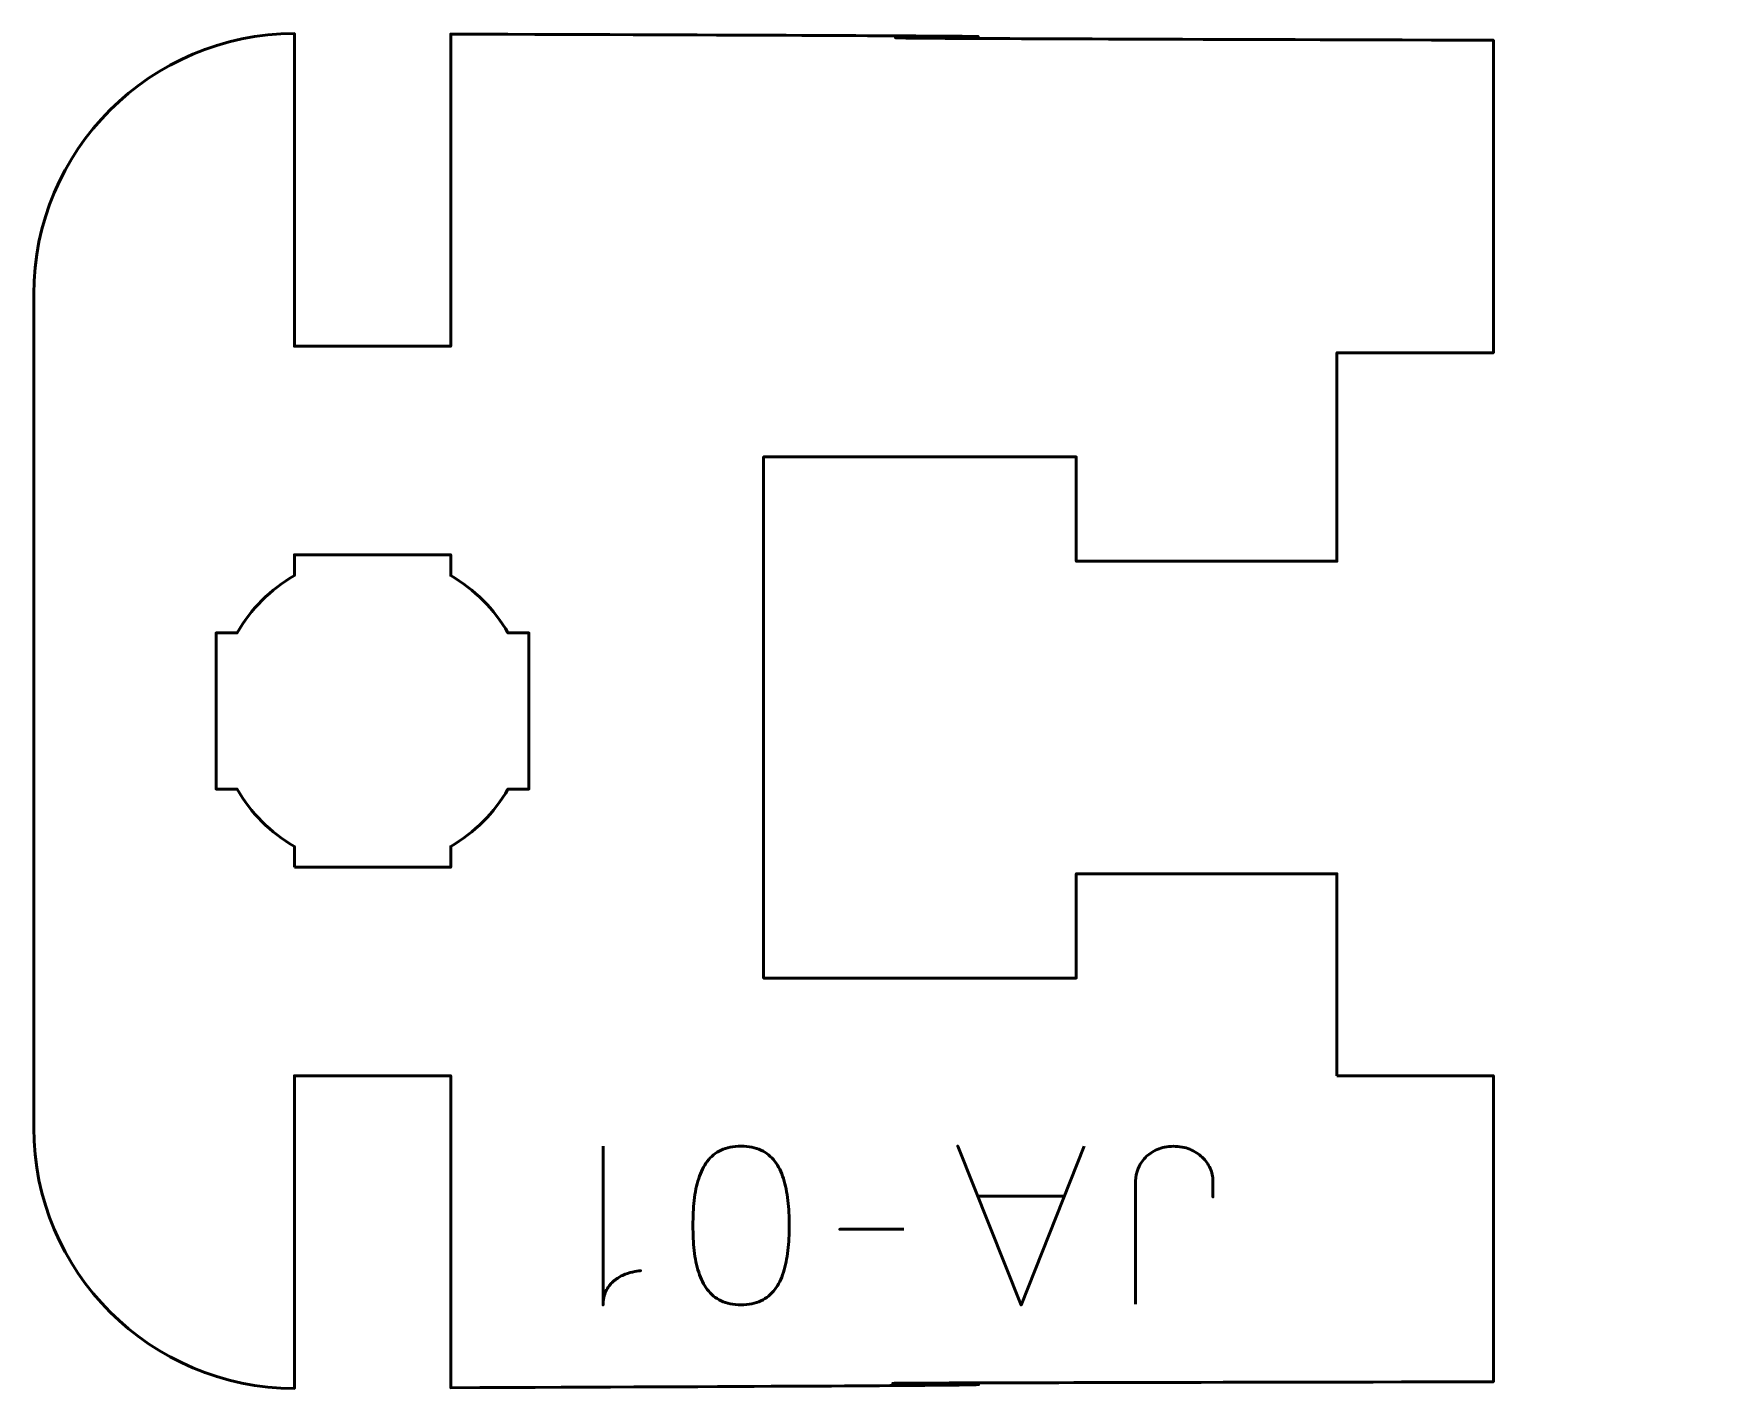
# Model space of a CAD drawing. Header units: centimetres. Extents: x -11.9 to -8.67, y -16.15 to -13.55.
import ezdxf

# ---------------------------------------------------------------- set-up
doc = ezdxf.new("R2010")
doc.units = ezdxf.units.CM
doc.header["$MEASUREMENT"] = 0
doc.layers.add('Layer 1', color=7, linetype='Continuous')

msp = doc.modelspace()

# ---------------------------------------------------------------- linework, layer by layer
at = {"layer": 'Layer 1', "lineweight": 53}
for points, knots in [([(-9.4, -15.55), (-9.4, -15.55), (-9.1, -15.55), (-9.1, -15.55), (-9.1, -15.55), (-9.1, -15.55), (-9.1, -16.1375), (-9.1, -16.1375), (-9.1, -16.1375), (-11.73533, -16.14212), (-8.67042, -16.13935), (-11.1, -16.14883), (-11.1, -16.14883), (-11.1, -16.14883), (-11.1, -15.55), (-11.1, -15.55), (-11.1, -15.55), (-11.1, -15.55), (-11.4, -15.55), (-11.4, -15.55), (-11.4, -15.55), (-11.4, -15.55), (-11.4, -16.15), (-11.4, -16.15), (-11.4, -16.15), (-11.67609, -16.15), (-11.9, -15.92609), (-11.9, -15.65), (-11.9, -15.65), (-11.9, -15.65), (-11.9, -14.05), (-11.9, -14.05), (-11.9, -14.05), (-11.9, -13.77391), (-11.67609, -13.55), (-11.4, -13.55), (-11.4, -13.55), (-11.4, -13.55), (-11.4, -14.15), (-11.4, -14.15), (-11.4, -14.15), (-11.4, -14.15), (-11.1, -14.15), (-11.1, -14.15), (-11.1, -14.15), (-11.1, -14.15), (-11.1, -13.55094), (-11.1, -13.55094), (-11.1, -13.55094), (-8.68076, -13.55849), (-11.71752, -13.55556), (-9.1, -13.5625), (-9.1, -13.5625), (-9.1, -13.5625), (-9.1, -14.1625), (-9.1, -14.1625), (-9.1, -14.1625), (-9.1, -14.1625), (-9.4, -14.1625), (-9.4, -14.1625), (-9.4, -14.1625), (-9.4, -14.1625), (-9.4, -14.5625), (-9.4, -14.5625), (-9.4, -14.5625), (-9.4, -14.5625), (-9.9, -14.5625), (-9.9, -14.5625), (-9.9, -14.5625), (-9.9, -14.5625), (-9.90001, -14.3625), (-9.90001, -14.3625), (-9.90001, -14.3625), (-9.90001, -14.3625), (-10.5, -14.3625), (-10.5, -14.3625), (-10.5, -14.3625), (-10.5, -14.74583), (-10.5, -14.97917), (-10.5, -15.3625), (-10.5, -15.3625), (-10.5, -15.3625), (-9.90001, -15.3625), (-9.90001, -15.3625), (-9.90001, -15.3625), (-9.90001, -15.3625), (-9.9, -15.1625), (-9.9, -15.1625), (-9.9, -15.1625), (-9.9, -15.1625), (-9.39999, -15.1625), (-9.39999, -15.1625), (-9.39999, -15.1625), (-9.39999, -15.1625), (-9.4, -15.55), (-9.4, -15.55)], [0, 0, 0, 0, 0.0416667, 0.0416667, 0.0416667, 0.0416667, 0.0833333, 0.0833333, 0.0833333, 0.0833333, 0.125, 0.125, 0.125, 0.125, 0.1666667, 0.1666667, 0.1666667, 0.1666667, 0.2083333, 0.2083333, 0.2083333, 0.2083333, 0.25, 0.25, 0.25, 0.25, 0.2916667, 0.2916667, 0.2916667, 0.2916667, 0.3333333, 0.3333333, 0.3333333, 0.3333333, 0.375, 0.375, 0.375, 0.375, 0.4166667, 0.4166667, 0.4166667, 0.4166667, 0.4583333, 0.4583333, 0.4583333, 0.4583333, 0.5, 0.5, 0.5, 0.5, 0.5416667, 0.5416667, 0.5416667, 0.5416667, 0.5833333, 0.5833333, 0.5833333, 0.5833333, 0.625, 0.625, 0.625, 0.625, 0.6666667, 0.6666667, 0.6666667, 0.6666667, 0.7083333, 0.7083333, 0.7083333, 0.7083333, 0.75, 0.75, 0.75, 0.75, 0.7916667, 0.7916667, 0.7916667, 0.7916667, 0.8333333, 0.8333333, 0.8333333, 0.8333333, 0.875, 0.875, 0.875, 0.875, 0.9166667, 0.9166667, 0.9166667, 0.9166667, 0.9583333, 0.9583333, 0.9583333, 0.9583333, 1, 1, 1, 1]), ([(-11.4, -15.15), (-11.4, -15.15), (-11.4, -15.10985), (-11.4, -15.10985), (-11.4, -15.10985), (-11.44553, -15.0835), (-11.4835, -15.04553), (-11.50985, -15), (-11.50985, -15), (-11.50985, -15), (-11.55, -15), (-11.55, -15), (-11.55, -15), (-11.55, -15), (-11.55, -14.85), (-11.55, -14.85), (-11.55, -14.85), (-11.55, -14.85), (-11.55, -14.7), (-11.55, -14.7), (-11.55, -14.7), (-11.55, -14.7), (-11.50985, -14.7), (-11.50985, -14.7), (-11.50985, -14.7), (-11.4835, -14.65447), (-11.44553, -14.6165), (-11.4, -14.59015), (-11.4, -14.59015), (-11.4, -14.59015), (-11.4, -14.55), (-11.4, -14.55), (-11.4, -14.55), (-11.4, -14.55), (-11.25, -14.55), (-11.25, -14.55), (-11.25, -14.55), (-11.25, -14.55), (-11.1, -14.55), (-11.1, -14.55), (-11.1, -14.55), (-11.1, -14.55), (-11.1, -14.59015), (-11.1, -14.59015), (-11.1, -14.59015), (-11.05447, -14.6165), (-11.0165, -14.65447), (-10.99015, -14.7), (-10.99015, -14.7), (-10.99015, -14.7), (-10.95, -14.7), (-10.95, -14.7), (-10.95, -14.7), (-10.95, -14.7), (-10.95, -14.85), (-10.95, -14.85), (-10.95, -14.85), (-10.95, -14.85), (-10.95, -15), (-10.95, -15), (-10.95, -15), (-10.95, -15), (-10.99015, -15), (-10.99015, -15), (-10.99015, -15), (-11.0165, -15.04553), (-11.05447, -15.0835), (-11.1, -15.10985), (-11.1, -15.10985), (-11.1, -15.10985), (-11.1, -15.15), (-11.1, -15.15), (-11.1, -15.15), (-11.1, -15.15), (-11.25, -15.15), (-11.25, -15.15), (-11.25, -15.15), (-11.25, -15.15), (-11.4, -15.15), (-11.4, -15.15)], [0, 0, 0, 0, 0.05, 0.05, 0.05, 0.05, 0.1, 0.1, 0.1, 0.1, 0.15, 0.15, 0.15, 0.15, 0.2, 0.2, 0.2, 0.2, 0.25, 0.25, 0.25, 0.25, 0.3, 0.3, 0.3, 0.3, 0.35, 0.35, 0.35, 0.35, 0.4, 0.4, 0.4, 0.4, 0.45, 0.45, 0.45, 0.45, 0.5, 0.5, 0.5, 0.5, 0.55, 0.55, 0.55, 0.55, 0.6, 0.6, 0.6, 0.6, 0.65, 0.65, 0.65, 0.65, 0.7, 0.7, 0.7, 0.7, 0.75, 0.75, 0.75, 0.75, 0.8, 0.8, 0.8, 0.8, 0.85, 0.85, 0.85, 0.85, 0.9, 0.9, 0.9, 0.9, 0.95, 0.95, 0.95, 0.95, 1, 1, 1, 1])]:
    msp.add_open_spline(points, degree=3, knots=knots, dxfattribs=at)
at = {"layer": 'Layer 1', "color": 5, "lineweight": 53}
for points, knots in [([(-10.80769, -15.68505), (-10.80769, -15.68505), (-10.80769, -15.99027), (-10.80769, -15.99027), (-10.80769, -15.99027), (-10.80762, -15.9799), (-10.80578, -15.97101), (-10.80225, -15.9636), (-10.80225, -15.9636), (-10.7988, -15.95612), (-10.79421, -15.94998), (-10.78857, -15.94505), (-10.78857, -15.94505), (-10.78292, -15.94011), (-10.77685, -15.93616), (-10.77036, -15.93319), (-10.77036, -15.93319), (-10.76387, -15.9303), (-10.75759, -15.92811), (-10.75152, -15.92677), (-10.75152, -15.92677), (-10.74539, -15.92536), (-10.74016, -15.92451), (-10.73572, -15.92423), (-10.73572, -15.92423), (-10.74016, -15.92451), (-10.74539, -15.92536), (-10.75152, -15.92677), (-10.75152, -15.92677), (-10.75759, -15.92811), (-10.76387, -15.9303), (-10.77036, -15.93319), (-10.77036, -15.93319), (-10.77685, -15.93616), (-10.78292, -15.94011), (-10.78857, -15.94505), (-10.78857, -15.94505), (-10.79421, -15.94998), (-10.7988, -15.95612), (-10.80225, -15.9636), (-10.80225, -15.9636), (-10.80578, -15.97101), (-10.80762, -15.9799), (-10.80769, -15.99027), (-10.80769, -15.99027), (-10.80769, -15.99027), (-10.80769, -15.68505), (-10.80769, -15.68505)], [0, 0, 0, 0, 0.0833333, 0.0833333, 0.0833333, 0.0833333, 0.1666667, 0.1666667, 0.1666667, 0.1666667, 0.25, 0.25, 0.25, 0.25, 0.3333333, 0.3333333, 0.3333333, 0.3333333, 0.4166667, 0.4166667, 0.4166667, 0.4166667, 0.5, 0.5, 0.5, 0.5, 0.5833333, 0.5833333, 0.5833333, 0.5833333, 0.6666667, 0.6666667, 0.6666667, 0.6666667, 0.75, 0.75, 0.75, 0.75, 0.8333333, 0.8333333, 0.8333333, 0.8333333, 0.9166667, 0.9166667, 0.9166667, 0.9166667, 1, 1, 1, 1]), ([(-10.54311, -15.68505), (-10.55792, -15.68512), (-10.57069, -15.68773), (-10.58135, -15.69281), (-10.58135, -15.69281), (-10.59193, -15.69789), (-10.60075, -15.70516), (-10.6078, -15.7144), (-10.6078, -15.7144), (-10.61479, -15.72371), (-10.62029, -15.73472), (-10.62438, -15.74742), (-10.62438, -15.74742), (-10.62841, -15.76012), (-10.6313, -15.77402), (-10.63292, -15.78926), (-10.63292, -15.78926), (-10.63462, -15.8045), (-10.63546, -15.82052), (-10.63539, -15.83745), (-10.63539, -15.83745), (-10.63546, -15.85431), (-10.63462, -15.87033), (-10.63292, -15.8855), (-10.63292, -15.8855), (-10.6313, -15.90067), (-10.62841, -15.91464), (-10.62438, -15.92734), (-10.62438, -15.92734), (-10.62029, -15.93997), (-10.61479, -15.95097), (-10.6078, -15.96036), (-10.6078, -15.96036), (-10.60075, -15.96967), (-10.59193, -15.97694), (-10.58135, -15.98202), (-10.58135, -15.98202), (-10.57069, -15.98717), (-10.55792, -15.98978), (-10.54311, -15.98985), (-10.54311, -15.98985), (-10.52829, -15.98978), (-10.51552, -15.98717), (-10.50486, -15.98202), (-10.50486, -15.98202), (-10.49428, -15.97694), (-10.48546, -15.96967), (-10.47841, -15.96036), (-10.47841, -15.96036), (-10.47142, -15.95097), (-10.46592, -15.93997), (-10.46183, -15.92734), (-10.46183, -15.92734), (-10.4578, -15.91464), (-10.45491, -15.90067), (-10.45329, -15.8855), (-10.45329, -15.8855), (-10.4516, -15.87033), (-10.45075, -15.85431), (-10.45082, -15.83745), (-10.45082, -15.83745), (-10.45075, -15.82052), (-10.4516, -15.8045), (-10.45329, -15.78926), (-10.45329, -15.78926), (-10.45491, -15.77402), (-10.4578, -15.76012), (-10.46183, -15.74742), (-10.46183, -15.74742), (-10.46592, -15.73472), (-10.47142, -15.72371), (-10.47841, -15.7144), (-10.47841, -15.7144), (-10.48546, -15.70516), (-10.49428, -15.69789), (-10.50486, -15.69281), (-10.50486, -15.69281), (-10.51552, -15.68773), (-10.52829, -15.68512), (-10.54311, -15.68505)], [0, 0, 0, 0, 0.05, 0.05, 0.05, 0.05, 0.1, 0.1, 0.1, 0.1, 0.15, 0.15, 0.15, 0.15, 0.2, 0.2, 0.2, 0.2, 0.25, 0.25, 0.25, 0.25, 0.3, 0.3, 0.3, 0.3, 0.35, 0.35, 0.35, 0.35, 0.4, 0.4, 0.4, 0.4, 0.45, 0.45, 0.45, 0.45, 0.5, 0.5, 0.5, 0.5, 0.55, 0.55, 0.55, 0.55, 0.6, 0.6, 0.6, 0.6, 0.65, 0.65, 0.65, 0.65, 0.7, 0.7, 0.7, 0.7, 0.75, 0.75, 0.75, 0.75, 0.8, 0.8, 0.8, 0.8, 0.85, 0.85, 0.85, 0.85, 0.9, 0.9, 0.9, 0.9, 0.95, 0.95, 0.95, 0.95, 1, 1, 1, 1]), ([(-10.54311, -15.68505), (-10.55792, -15.68512), (-10.57069, -15.68773), (-10.58135, -15.69281), (-10.58135, -15.69281), (-10.59193, -15.69789), (-10.60075, -15.70516), (-10.6078, -15.7144), (-10.6078, -15.7144), (-10.61479, -15.72371), (-10.62029, -15.73472), (-10.62438, -15.74742), (-10.62438, -15.74742), (-10.62841, -15.76012), (-10.6313, -15.77402), (-10.63292, -15.78926), (-10.63292, -15.78926), (-10.63462, -15.8045), (-10.63546, -15.82052), (-10.63539, -15.83745), (-10.63539, -15.83745), (-10.63546, -15.85431), (-10.63462, -15.87033), (-10.63292, -15.8855), (-10.63292, -15.8855), (-10.6313, -15.90067), (-10.62841, -15.91464), (-10.62438, -15.92734), (-10.62438, -15.92734), (-10.62029, -15.93997), (-10.61479, -15.95097), (-10.6078, -15.96036), (-10.6078, -15.96036), (-10.60075, -15.96967), (-10.59193, -15.97694), (-10.58135, -15.98202), (-10.58135, -15.98202), (-10.57069, -15.98717), (-10.55792, -15.98978), (-10.54311, -15.98985), (-10.54311, -15.98985), (-10.52829, -15.98978), (-10.51552, -15.98717), (-10.50486, -15.98202), (-10.50486, -15.98202), (-10.49428, -15.97694), (-10.48546, -15.96967), (-10.47841, -15.96036), (-10.47841, -15.96036), (-10.47142, -15.95097), (-10.46592, -15.93997), (-10.46183, -15.92734), (-10.46183, -15.92734), (-10.4578, -15.91464), (-10.45491, -15.90067), (-10.45329, -15.8855), (-10.45329, -15.8855), (-10.4516, -15.87033), (-10.45075, -15.85431), (-10.45082, -15.83745), (-10.45082, -15.83745), (-10.45075, -15.82052), (-10.4516, -15.8045), (-10.45329, -15.78926), (-10.45329, -15.78926), (-10.45491, -15.77402), (-10.4578, -15.76012), (-10.46183, -15.74742), (-10.46183, -15.74742), (-10.46592, -15.73472), (-10.47142, -15.72371), (-10.47841, -15.7144), (-10.47841, -15.7144), (-10.48546, -15.70516), (-10.49428, -15.69789), (-10.50486, -15.69281), (-10.50486, -15.69281), (-10.51552, -15.68773), (-10.52829, -15.68512), (-10.54311, -15.68505)], [0, 0, 0, 0, 0.05, 0.05, 0.05, 0.05, 0.1, 0.1, 0.1, 0.1, 0.15, 0.15, 0.15, 0.15, 0.2, 0.2, 0.2, 0.2, 0.25, 0.25, 0.25, 0.25, 0.3, 0.3, 0.3, 0.3, 0.35, 0.35, 0.35, 0.35, 0.4, 0.4, 0.4, 0.4, 0.45, 0.45, 0.45, 0.45, 0.5, 0.5, 0.5, 0.5, 0.55, 0.55, 0.55, 0.55, 0.6, 0.6, 0.6, 0.6, 0.65, 0.65, 0.65, 0.65, 0.7, 0.7, 0.7, 0.7, 0.75, 0.75, 0.75, 0.75, 0.8, 0.8, 0.8, 0.8, 0.85, 0.85, 0.85, 0.85, 0.9, 0.9, 0.9, 0.9, 0.95, 0.95, 0.95, 0.95, 1, 1, 1, 1]), ([(-9.88483, -15.68505), (-9.88483, -15.68505), (-10.0059, -15.99027), (-10.0059, -15.99027), (-10.0059, -15.99027), (-10.0059, -15.99027), (-10.1274, -15.68505), (-10.1274, -15.68505), (-10.1274, -15.68505), (-10.1274, -15.68505), (-10.0059, -15.99027), (-10.0059, -15.99027), (-10.0059, -15.99027), (-10.0059, -15.99027), (-9.88483, -15.68505), (-9.88483, -15.68505)], [0, 0, 0, 0, 0.25, 0.25, 0.25, 0.25, 0.5, 0.5, 0.5, 0.5, 0.75, 0.75, 0.75, 0.75, 1, 1, 1, 1]), ([(-9.78662, -15.98858), (-9.78662, -15.98858), (-9.7862, -15.75151), (-9.7862, -15.75151), (-9.7862, -15.75151), (-9.7862, -15.74375), (-9.78457, -15.73606), (-9.7814, -15.7283), (-9.7814, -15.7283), (-9.77829, -15.72061), (-9.77364, -15.71348), (-9.76743, -15.70706), (-9.76743, -15.70706), (-9.76129, -15.70057), (-9.75374, -15.69542), (-9.74478, -15.69147), (-9.74478, -15.69147), (-9.73575, -15.68759), (-9.72545, -15.68554), (-9.71381, -15.68547), (-9.71381, -15.68547), (-9.70216, -15.68547), (-9.69165, -15.68738), (-9.68234, -15.69112), (-9.68234, -15.69112), (-9.67302, -15.69493), (-9.66505, -15.70001), (-9.65842, -15.70643), (-9.65842, -15.70643), (-9.65186, -15.71285), (-9.64685, -15.7199), (-9.64332, -15.72774), (-9.64332, -15.72774), (-9.63979, -15.73557), (-9.63803, -15.74347), (-9.63803, -15.75151), (-9.63803, -15.75151), (-9.63803, -15.75151), (-9.63803, -15.78284), (-9.63803, -15.78284), (-9.63803, -15.78284), (-9.63803, -15.78284), (-9.63803, -15.75151), (-9.63803, -15.75151), (-9.63803, -15.75151), (-9.63803, -15.74347), (-9.63979, -15.73557), (-9.64332, -15.72774), (-9.64332, -15.72774), (-9.64685, -15.7199), (-9.65186, -15.71285), (-9.65842, -15.70643), (-9.65842, -15.70643), (-9.66505, -15.70001), (-9.67302, -15.69493), (-9.68234, -15.69112), (-9.68234, -15.69112), (-9.69165, -15.68738), (-9.70216, -15.68547), (-9.71381, -15.68547), (-9.71381, -15.68547), (-9.72545, -15.68554), (-9.73575, -15.68759), (-9.74478, -15.69147), (-9.74478, -15.69147), (-9.75374, -15.69542), (-9.76129, -15.70057), (-9.76743, -15.70706), (-9.76743, -15.70706), (-9.77364, -15.71348), (-9.77829, -15.72061), (-9.7814, -15.7283), (-9.7814, -15.7283), (-9.78457, -15.73606), (-9.7862, -15.74375), (-9.7862, -15.75151), (-9.7862, -15.75151), (-9.7862, -15.75151), (-9.78662, -15.98858), (-9.78662, -15.98858)], [0, 0, 0, 0, 0.05, 0.05, 0.05, 0.05, 0.1, 0.1, 0.1, 0.1, 0.15, 0.15, 0.15, 0.15, 0.2, 0.2, 0.2, 0.2, 0.25, 0.25, 0.25, 0.25, 0.3, 0.3, 0.3, 0.3, 0.35, 0.35, 0.35, 0.35, 0.4, 0.4, 0.4, 0.4, 0.45, 0.45, 0.45, 0.45, 0.5, 0.5, 0.5, 0.5, 0.55, 0.55, 0.55, 0.55, 0.6, 0.6, 0.6, 0.6, 0.65, 0.65, 0.65, 0.65, 0.7, 0.7, 0.7, 0.7, 0.75, 0.75, 0.75, 0.75, 0.8, 0.8, 0.8, 0.8, 0.85, 0.85, 0.85, 0.85, 0.9, 0.9, 0.9, 0.9, 0.95, 0.95, 0.95, 0.95, 1, 1, 1, 1]), ([(-9.92293, -15.78115), (-9.92293, -15.78115), (-10.08887, -15.78115), (-10.08887, -15.78115), (-10.08887, -15.78115), (-10.08887, -15.78115), (-9.92293, -15.78115), (-9.92293, -15.78115)], [0, 0, 0, 0, 0.5, 0.5, 0.5, 0.5, 1, 1, 1, 1]), ([(-10.23069, -15.84465), (-10.23069, -15.84465), (-10.35388, -15.84465), (-10.35388, -15.84465), (-10.35388, -15.84465), (-10.35388, -15.84465), (-10.23069, -15.84465), (-10.23069, -15.84465)], [0, 0, 0, 0, 0.5, 0.5, 0.5, 0.5, 1, 1, 1, 1])]:
    msp.add_open_spline(points, degree=3, knots=knots, dxfattribs=at)

doc.saveas('drawing.dxf')
